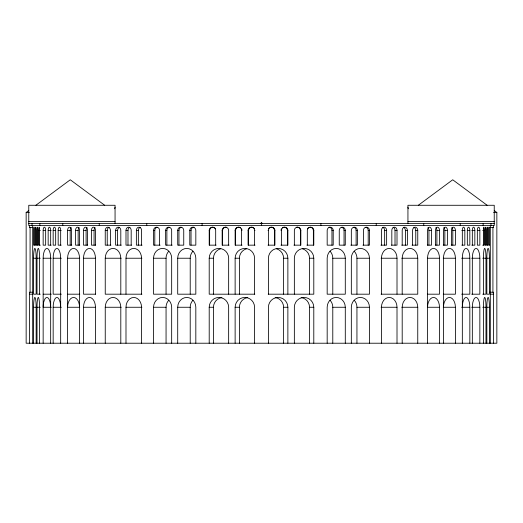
<?xml version="1.0" encoding="UTF-8"?>
<svg xmlns="http://www.w3.org/2000/svg" width="523" height="523" viewBox="0 0 523 523"><rect width="100%" height="100%" fill="white"/><g stroke="black" fill="none" stroke-linecap="round" stroke-linejoin="round"><path stroke-width="0.78" d="M114.714 208.755L115.06 207.239M260.774 223.726L261.5 222.275L262.226 223.726M494.255 210.547L496.85 212.469L496.85 343.219L26.15 343.219L26.15 212.469L28.745 210.547M35.884 205.258L70.278 179.781L104.672 205.258M418.328 205.258L452.722 179.781L487.116 205.258M26.15 212.469L29.386 212.469M493.581 212.469L496.85 212.469M28.765 221.621L115.06 221.621M407.94 221.621L494.235 221.621M28.765 223.583L494.235 223.583M32.688 227.505L29.419 227.505L29.419 225.544M489.633 227.505L493.581 227.505L493.581 225.544M40.336 245.156L38.722 245.156L38.722 230.447L40.336 230.447M43.154 230.447A3.269 1.249 -90 0 1 44.409 227.178A3.269 1.249 -90 0 1 45.658 230.447L45.658 245.156L43.154 245.156L43.154 230.447L45.423 230.447M51.182 245.156L48.162 245.156L48.162 230.447L51.182 230.447M53.163 230.447A3.269 1.249 -90 0 1 54.418 227.178A3.269 1.249 -90 0 1 55.667 230.447L55.667 245.156L53.163 245.156L53.163 230.447L55.431 230.447M61.191 245.156L58.171 245.156L58.171 230.447L61.191 230.447M71.782 245.156L67.598 245.156L67.598 230.447L70.187 230.447A3.269 1.987 -90 0 1 71.18 227.616M79.738 245.156L75.554 245.156L75.554 230.447L78.149 230.447A3.269 1.987 90 0 1 79.143 227.616M87.701 245.156L83.517 245.156L83.517 230.447L86.105 230.447A3.269 1.987 -90 0 1 87.099 227.616M95.657 245.156L91.473 245.156L91.473 230.447L94.068 230.447A3.269 1.987 90 0 1 95.062 227.616M110.941 245.156L105.247 245.156L105.247 230.447L107.235 230.447A3.269 2.595 -90 0 1 109.157 227.289M121.316 245.156L115.622 245.156L115.622 230.447L117.61 230.447A3.269 2.595 -90 0 1 119.532 227.289M131.685 245.156L125.991 245.156L125.991 230.447L127.985 230.447A3.269 2.595 -90 0 1 129.907 227.289M142.06 245.156L136.366 245.156L136.366 230.447L138.353 230.447A3.269 2.595 90 0 1 140.275 227.289M160.084 245.156L153.546 245.156L153.546 230.447L154.795 230.447A3.269 3.02 -90 0 1 157.037 227.289M172.165 245.156L165.628 245.156L165.628 230.447L166.876 230.447A3.269 3.02 -90 0 1 169.119 227.289M177.709 230.447A3.269 3.02 -90 0 1 180.729 227.178A3.269 3.02 -90 0 1 183.743 230.447L183.743 245.156L177.709 245.156L177.709 230.447L178.958 230.447A3.269 3.02 -90 0 1 181.193 227.289M189.784 230.447A3.269 3.02 -90 0 1 192.804 227.178A3.269 3.02 -90 0 1 195.824 230.447L195.824 245.156L189.784 245.156L189.784 230.447L191.039 230.447A3.269 3.02 -90 0 1 194.059 227.178M216.11 245.156L209.207 245.156L209.207 230.447L209.631 230.447A3.269 3.243 -90 0 1 215.679 228.813M229.074 245.156L222.164 245.156L222.164 230.447L222.595 230.447A3.269 3.243 -90 0 1 226.675 227.289M242.038 245.156L235.128 245.156L235.128 230.447L235.559 230.447A3.269 3.243 -90 0 1 240.417 227.616M235.128 230.447A3.269 3.243 -90 0 1 238.37 227.178A3.269 3.243 -90 0 1 241.613 230.447L242.038 230.447M255.002 245.156L248.092 245.156L248.092 230.447L248.523 230.447A3.269 3.243 -90 0 1 253.38 227.616M248.092 230.447A3.269 3.243 -90 0 1 251.334 227.178A3.269 3.243 -90 0 1 254.577 230.447L255.002 230.447M267.998 230.447L268.423 230.447A3.269 3.243 -90 0 1 271.666 227.178A3.269 3.243 -90 0 1 274.908 230.447L274.908 245.156L267.998 245.156M269.62 227.616A3.269 3.243 -90 0 1 274.477 230.447L274.908 230.447M280.962 230.447L281.387 230.447A3.269 3.243 -90 0 1 284.63 227.178A3.269 3.243 -90 0 1 287.872 230.447L287.872 245.156L280.962 245.156M282.583 227.616A3.269 3.243 -90 0 1 287.441 230.447L287.872 230.447M296.325 227.289A3.269 3.243 -90 0 1 300.405 230.447L300.836 230.447L300.836 245.156L293.926 245.156M307.321 228.813A3.269 3.243 -90 0 1 313.369 230.447L313.793 230.447L313.793 245.156L306.89 245.156M328.941 227.178A3.269 3.02 -90 0 1 331.961 230.447L333.216 230.447L333.216 245.156L327.176 245.156L327.176 230.447A3.269 3.02 -90 0 1 330.196 227.178A3.269 3.02 -90 0 1 333.216 230.447M341.807 227.289A3.269 3.02 -90 0 1 344.042 230.447L345.291 230.447L345.291 245.156L339.257 245.156L339.257 230.447A3.269 3.02 -90 0 1 342.271 227.178A3.269 3.02 -90 0 1 345.291 230.447M353.881 227.289A3.269 3.02 -90 0 1 356.124 230.447L357.372 230.447L357.372 245.156L350.835 245.156M365.963 227.289A3.269 3.02 -90 0 1 368.205 230.447L369.454 230.447L369.454 245.156L362.916 245.156M382.725 227.289A3.269 2.595 -90 0 1 384.647 230.447L386.634 230.447L386.634 245.156L380.94 245.156M393.093 227.289A3.269 2.595 -90 0 1 395.015 230.447L397.009 230.447L397.009 245.156L391.315 245.156M403.468 227.289A3.269 2.595 -90 0 1 405.39 230.447L407.378 230.447L407.378 245.156L401.684 245.156M413.843 227.289A3.269 2.595 -90 0 1 415.765 230.447L417.753 230.447L417.753 245.156L412.059 245.156M427.938 227.616A3.269 1.987 -90 0 1 428.932 230.447L431.527 230.447L431.527 245.156L427.343 245.156M435.901 227.616A3.269 1.987 -90 0 1 436.895 230.447L439.483 230.447L439.483 245.156L435.299 245.156M443.857 227.616A3.269 1.987 -90 0 1 444.851 230.447L447.446 230.447L447.446 245.156L443.262 245.156M451.82 227.616A3.269 1.987 -90 0 1 452.813 230.447L455.402 230.447L455.402 245.156L451.218 245.156M461.809 230.447L464.829 230.447L464.829 245.156L461.809 245.156M467.569 230.447L469.837 230.447L469.837 245.156L467.333 245.156L467.333 230.447A3.269 1.249 -90 0 1 468.582 227.178A3.269 1.249 -90 0 1 469.837 230.447M471.818 230.447L474.838 230.447L474.838 245.156L471.818 245.156M477.577 230.447L479.846 230.447L479.846 245.156L477.342 245.156L477.342 230.447A3.269 1.249 -90 0 1 478.591 227.178A3.269 1.249 -90 0 1 479.846 230.447M482.664 230.447L484.278 230.447L484.278 245.156L482.664 245.156M33.596 258.231A9.806 1.281 -90 0 1 34.878 248.425A9.806 1.281 -90 0 1 36.159 258.231L36.159 294.188L33.596 294.188L33.596 258.231L36.028 258.231M40.251 294.188L37.015 294.188L37.015 258.231L40.251 258.231M43.154 343.219L43.154 258.231L51.319 258.231M61.328 294.188L53.163 294.188L53.163 258.231L61.328 258.231M67.598 343.219L67.598 258.231L79.751 258.231M95.67 294.188L83.517 294.188L83.517 258.231L95.67 258.231M141.91 294.188L105.247 294.188L105.247 258.231L121.166 258.231M125.991 294.188L125.991 258.231L141.91 258.231M153.546 258.231A9.806 9.061 -90 0 1 162.607 248.425A9.806 9.061 -90 0 1 171.668 258.231L171.668 294.188L153.546 294.188L153.546 258.231L166.059 258.231A9.806 9.061 90 0 1 168.707 251.295M177.709 258.231A9.806 9.061 -90 0 1 186.763 248.425A9.806 9.061 -90 0 1 195.824 258.231L195.824 294.188L177.709 294.188L177.709 258.231L190.215 258.231A9.806 9.061 -90 0 1 192.869 251.295M254.793 294.188L209.207 294.188L209.207 258.231L213.469 258.231A9.806 9.721 -90 0 1 220.68 248.758M235.128 294.188L235.128 258.231L239.397 258.231A9.806 9.721 -90 0 1 246.601 248.758M276.399 248.758A9.806 9.721 -90 0 1 283.603 258.231L287.872 258.231L287.872 294.188M302.32 248.758A9.806 9.721 -90 0 1 309.531 258.231L313.793 258.231L313.793 294.188L268.207 294.188M330.131 251.295A9.806 9.061 -90 0 1 332.785 258.231L345.291 258.231L345.291 294.188L327.176 294.188L327.176 258.231A9.806 9.061 90 0 1 336.237 248.425A9.806 9.061 90 0 1 345.291 258.231M354.293 251.295A9.806 9.061 -90 0 1 356.941 258.231L369.454 258.231L369.454 294.188L351.332 294.188L351.332 258.231A9.806 9.061 -90 0 1 360.393 248.425A9.806 9.061 -90 0 1 369.454 258.231M381.09 258.231L397.009 258.231L397.009 294.188M401.834 258.231L417.753 258.231L417.753 294.188L381.09 294.188M427.33 258.231L439.483 258.231L439.483 294.188L427.33 294.188M443.249 258.231L455.402 258.231L455.402 294.188L443.249 294.188M461.672 258.231L469.837 258.231L469.837 294.188L461.672 294.188M471.681 258.231L479.846 258.231L479.846 294.188L471.681 294.188M482.749 258.231L485.985 258.231L485.985 294.188L482.749 294.188M486.972 258.231L489.404 258.231L489.404 294.188L486.841 294.188L486.841 258.231A9.806 1.281 -90 0 1 488.122 248.425A9.806 1.281 -90 0 1 489.404 258.231M32.688 292.226L29.419 292.226L29.419 343.219M489.633 292.226L493.581 292.226L493.581 343.219M29.419 294.188L32.688 294.188M43.154 294.188L51.319 294.188M67.598 294.188L79.751 294.188M490.313 294.188L493.581 294.188M33.596 343.219L33.596 307.263L36.028 307.263M37.015 343.219L37.015 307.263L40.251 307.263M51.319 307.263L43.154 307.263A9.806 3.753 90 0 1 46.907 297.456A9.806 3.753 90 0 1 50.666 307.263M53.163 343.219L53.163 307.263L61.328 307.263M79.751 307.263L67.598 307.263A9.806 5.969 90 0 1 73.566 297.456A9.806 5.969 90 0 1 79.535 307.263M83.517 343.219L83.517 307.263L95.67 307.263M105.247 343.219L105.247 307.263L121.166 307.263M125.991 343.219L125.991 307.263L141.91 307.263M153.546 343.219L153.546 307.263L166.059 307.263A9.806 9.061 90 0 1 168.707 300.326M177.709 343.219L177.709 307.263L190.215 307.263A9.806 9.061 90 0 1 192.869 300.326M209.207 343.219L209.207 307.263L213.469 307.263A9.806 9.721 -90 0 1 221.922 297.541M235.128 343.219L235.128 307.263L239.397 307.263A9.806 9.721 -90 0 1 247.85 297.541M275.15 297.541A9.806 9.721 -90 0 1 283.603 307.263L287.872 307.263L287.872 343.219M301.078 297.541A9.806 9.721 -90 0 1 309.531 307.263L313.793 307.263L313.793 343.219M330.131 300.326A9.806 9.061 90 0 1 332.785 307.263L345.291 307.263L345.291 343.219M354.293 300.326A9.806 9.061 -90 0 1 356.941 307.263L369.454 307.263L369.454 343.219M381.09 307.263L397.009 307.263L397.009 343.219M401.834 307.263L417.753 307.263L417.753 343.219M427.33 307.263L439.483 307.263L439.483 343.219M443.249 307.263L455.402 307.263L455.402 343.219M461.672 307.263L469.837 307.263L469.837 343.219M471.681 307.263L479.846 307.263L479.846 343.219M482.749 307.263L485.985 307.263L485.985 343.219M486.972 307.263L489.404 307.263L489.404 343.219M407.94 207.239L408.286 208.755M492.928 227.505L492.928 292.226M490.966 223.583L490.966 225.544M490.313 225.544L490.313 343.219M486.841 343.219L486.841 307.263A9.806 1.281 -90 0 1 488.122 297.456A9.806 1.281 -90 0 1 489.404 307.263M483.429 245.156L483.429 230.447A3.269 0.425 -90 0 1 483.853 227.178A3.269 0.425 -90 0 1 484.278 230.447M483.429 294.188L483.429 258.231A9.806 1.281 -90 0 1 484.71 248.425A9.806 1.281 -90 0 1 485.985 258.231M483.429 343.219L483.429 307.263A9.806 1.281 -90 0 1 484.71 297.456A9.806 1.281 -90 0 1 485.985 307.263M483.147 223.583L483.147 225.544M472.334 245.156L472.334 230.447A3.269 1.249 90 0 1 473.59 227.178A3.269 1.249 90 0 1 474.838 230.447M472.334 294.188L472.334 258.231A9.806 3.753 -90 0 1 476.093 248.425A9.806 3.753 -90 0 1 479.846 258.231M472.334 343.219L472.334 307.263A9.806 3.753 90 0 1 476.093 297.456A9.806 3.753 90 0 1 479.846 307.263M462.332 245.156L462.332 230.447A3.269 1.249 90 0 1 463.581 227.178A3.269 1.249 90 0 1 464.829 230.447M462.332 343.219L462.332 258.231A9.806 3.753 90 0 1 466.085 248.425A9.806 3.753 90 0 1 469.837 258.231M460.22 223.583L460.22 225.544M452.813 230.447L452.813 245.156M451.427 245.156L451.427 230.447A3.269 1.987 -90 0 1 453.415 227.178A3.269 1.987 -90 0 1 455.402 230.447M444.851 230.447L444.851 245.156M443.465 245.156L443.465 230.447A3.269 1.987 -90 0 1 445.459 227.178A3.269 1.987 -90 0 1 447.446 230.447M443.465 343.219L443.465 258.231A9.806 5.969 -90 0 1 449.434 248.425A9.806 5.969 -90 0 1 455.402 258.231M436.895 230.447L436.895 245.156M435.509 245.156L435.509 230.447A3.269 1.987 -90 0 1 437.496 227.178A3.269 1.987 -90 0 1 439.483 230.447M428.932 230.447L428.932 245.156M427.546 245.156L427.546 230.447A3.269 1.987 -90 0 1 429.54 227.178A3.269 1.987 -90 0 1 431.527 230.447M427.546 343.219L427.546 258.231A9.806 5.969 -90 0 1 433.515 248.425A9.806 5.969 -90 0 1 439.483 258.231M423.754 223.583L423.754 225.544M415.765 230.447L415.765 245.156M412.569 245.156L412.569 230.447A3.269 2.595 -90 0 1 415.157 227.178A3.269 2.595 -90 0 1 417.753 230.447M407.94 223.583L407.94 205.278L494.235 205.278L494.235 225.544L28.765 225.544L28.765 205.278L115.06 205.278L115.06 223.583M405.39 230.447L405.39 245.156M402.194 245.156L402.194 230.447A3.269 2.595 -90 0 1 404.789 227.178A3.269 2.595 -90 0 1 407.378 230.447M402.194 294.188L402.194 258.231A9.806 7.78 -90 0 1 409.973 248.425A9.806 7.78 -90 0 1 417.753 258.231M402.194 343.219L402.194 307.263A9.806 7.78 -90 0 1 409.973 297.456A9.806 7.78 -90 0 1 417.753 307.263M395.015 230.447L395.015 245.156M391.819 245.156L391.819 230.447A3.269 2.595 -90 0 1 394.414 227.178A3.269 2.595 -90 0 1 397.009 230.447M384.647 230.447L384.647 245.156M381.45 245.156L381.45 230.447A3.269 2.595 -90 0 1 384.039 227.178A3.269 2.595 -90 0 1 386.634 230.447M381.45 294.188L381.45 258.231A9.806 7.78 -90 0 1 389.23 248.425A9.806 7.78 -90 0 1 397.009 258.231M381.45 343.219L381.45 307.263A9.806 7.78 -90 0 1 389.23 297.456A9.806 7.78 -90 0 1 397.009 307.263M376.233 223.583L376.233 225.544M368.205 230.447L368.205 245.156M363.413 245.156L363.413 230.447A3.269 3.02 -90 0 1 366.433 227.178A3.269 3.02 -90 0 1 369.454 230.447M356.941 258.231L356.941 294.188M356.941 307.263L356.941 343.219M356.124 230.447L356.124 245.156M351.332 245.156L351.332 230.447A3.269 3.02 -90 0 1 354.352 227.178A3.269 3.02 -90 0 1 357.372 230.447M351.332 343.219L351.332 307.263A9.806 9.061 -90 0 1 360.393 297.456A9.806 9.061 -90 0 1 369.454 307.263M344.042 230.447L344.042 245.156M332.785 258.231L332.785 294.188M332.785 307.263L332.785 343.219M331.961 230.447L331.961 245.156M327.176 343.219L327.176 307.263A9.806 9.061 90 0 1 336.237 297.456A9.806 9.061 90 0 1 345.291 307.263M320.893 223.583L320.893 225.544M313.369 230.447L313.369 245.156M309.531 258.231L309.531 294.188M309.531 307.263L309.531 343.219M307.315 245.156L307.315 230.447A3.269 3.243 -90 0 1 310.557 227.178A3.269 3.243 -90 0 1 313.793 230.447M300.405 230.447L300.405 245.156M294.351 245.156L294.351 230.447A3.269 3.243 -90 0 1 297.594 227.178A3.269 3.243 -90 0 1 300.836 230.447M294.351 294.188L294.351 258.231A9.806 9.721 -90 0 1 304.072 248.425A9.806 9.721 -90 0 1 313.793 258.231M294.351 343.219L294.351 307.263A9.806 9.721 -90 0 1 304.072 297.456A9.806 9.721 -90 0 1 313.793 307.263M287.441 230.447L287.441 245.156M283.603 258.231L283.603 294.188M283.603 307.263L283.603 343.219M281.387 230.447L281.387 245.156M274.477 230.447L274.477 245.156M268.423 230.447L268.423 245.156M268.423 294.188L268.423 258.231A9.806 9.721 -90 0 1 278.144 248.425A9.806 9.721 -90 0 1 287.872 258.231M268.423 343.219L268.423 307.263A9.806 9.721 -90 0 1 278.144 297.456A9.806 9.721 -90 0 1 287.872 307.263M261.5 223.583L261.5 225.544M254.577 230.447L254.577 245.156M254.577 294.188L254.577 258.231A9.806 9.721 -90 0 0 244.856 248.425A9.806 9.721 -90 0 0 235.128 258.231M254.577 343.219L254.577 307.263A9.806 9.721 -90 0 0 244.856 297.456A9.806 9.721 -90 0 0 235.128 307.263M248.523 230.447L248.523 245.156M241.613 230.447L241.613 245.156M239.397 258.231L239.397 294.188M239.397 307.263L239.397 343.219M235.559 230.447L235.559 245.156M228.649 245.156L228.649 230.447A3.269 3.243 -90 0 0 225.406 227.178A3.269 3.243 -90 0 0 222.164 230.447M228.649 294.188L228.649 258.231A9.806 9.721 -90 0 0 218.928 248.425A9.806 9.721 -90 0 0 209.207 258.231M228.649 343.219L228.649 307.263A9.806 9.721 -90 0 0 218.928 297.456A9.806 9.721 -90 0 0 209.207 307.263M222.595 230.447L222.595 245.156M215.685 245.156L215.685 230.447A3.269 3.243 -90 0 0 212.443 227.178A3.269 3.243 -90 0 0 209.207 230.447M213.469 258.231L213.469 294.188M213.469 307.263L213.469 343.219M209.631 230.447L209.631 245.156M202.107 223.583L202.107 225.544M195.824 343.219L195.824 307.263A9.806 9.061 -90 0 0 186.763 297.456A9.806 9.061 -90 0 0 177.709 307.263M191.039 230.447L191.039 245.156M190.215 258.231L190.215 294.188M190.215 307.263L190.215 343.219M178.958 230.447L178.958 245.156M171.668 245.156L171.668 230.447A3.269 3.02 90 0 0 168.648 227.178A3.269 3.02 90 0 0 165.628 230.447M171.668 343.219L171.668 307.263A9.806 9.061 90 0 0 162.607 297.456A9.806 9.061 90 0 0 153.546 307.263M166.876 230.447L166.876 245.156M166.059 258.231L166.059 294.188M166.059 307.263L166.059 343.219M159.587 245.156L159.587 230.447A3.269 3.02 -90 0 0 156.567 227.178A3.269 3.02 -90 0 0 153.546 230.447M154.795 230.447L154.795 245.156M146.767 223.583L146.767 225.544M141.55 245.156L141.55 230.447A3.269 2.595 90 0 0 138.961 227.178A3.269 2.595 90 0 0 136.366 230.447M141.55 294.188L141.55 258.231A9.806 7.78 -90 0 0 133.77 248.425A9.806 7.78 -90 0 0 125.991 258.231M141.55 343.219L141.55 307.263A9.806 7.78 -90 0 0 133.77 297.456A9.806 7.78 -90 0 0 125.991 307.263M138.353 230.447L138.353 245.156M131.181 245.156L131.181 230.447A3.269 2.595 -90 0 0 128.586 227.178A3.269 2.595 -90 0 0 125.991 230.447M127.985 230.447L127.985 245.156M120.806 245.156L120.806 230.447A3.269 2.595 -90 0 0 118.211 227.178A3.269 2.595 -90 0 0 115.622 230.447M120.806 294.188L120.806 258.231A9.806 7.78 -90 0 0 113.027 248.425A9.806 7.78 -90 0 0 105.247 258.231M120.806 343.219L120.806 307.263A9.806 7.78 90 0 0 113.027 297.456A9.806 7.78 90 0 0 105.247 307.263M117.61 230.447L117.61 245.156M110.431 245.156L110.431 230.447A3.269 2.595 -90 0 0 107.843 227.178A3.269 2.595 -90 0 0 105.247 230.447M107.235 230.447L107.235 245.156M99.246 223.583L99.246 225.544M95.454 245.156L95.454 230.447A3.269 1.987 -90 0 0 93.46 227.178A3.269 1.987 -90 0 0 91.473 230.447M95.454 294.188L95.454 258.231A9.806 5.969 -90 0 0 89.485 248.425A9.806 5.969 -90 0 0 83.517 258.231M95.454 343.219L95.454 307.263A9.806 5.969 -90 0 0 89.485 297.456A9.806 5.969 -90 0 0 83.517 307.263M94.068 230.447L94.068 245.156M87.491 245.156L87.491 230.447A3.269 1.987 -90 0 0 85.504 227.178A3.269 1.987 -90 0 0 83.517 230.447M86.105 230.447L86.105 245.156M79.535 245.156L79.535 230.447A3.269 1.987 90 0 0 77.541 227.178A3.269 1.987 90 0 0 75.554 230.447M79.535 343.219L79.535 258.231A9.806 5.969 90 0 0 73.566 248.425A9.806 5.969 90 0 0 67.598 258.231M78.149 230.447L78.149 245.156M71.573 245.156L71.573 230.447A3.269 1.987 90 0 0 69.585 227.178A3.269 1.987 90 0 0 67.598 230.447M70.187 230.447L70.187 245.156M62.78 223.583L62.78 225.544M60.668 245.156L60.668 230.447A3.269 1.249 -90 0 0 59.419 227.178A3.269 1.249 -90 0 0 58.171 230.447M60.668 343.219L60.668 258.231A9.806 3.753 -90 0 0 56.915 248.425A9.806 3.753 -90 0 0 53.163 258.231M50.666 245.156L50.666 230.447A3.269 1.249 -90 0 0 49.41 227.178A3.269 1.249 -90 0 0 48.162 230.447M50.666 343.219L50.666 258.231A9.806 3.753 90 0 0 46.907 248.425A9.806 3.753 90 0 0 43.154 258.231M39.853 223.583L39.853 225.544M39.571 245.156L39.571 230.447A3.269 0.425 -90 0 0 39.147 227.178A3.269 0.425 -90 0 0 38.722 230.447M39.571 294.188L39.571 258.231A9.806 1.281 90 0 0 38.29 248.425A9.806 1.281 90 0 0 37.015 258.231M39.571 343.219L39.571 307.263A9.806 1.281 -90 0 0 38.29 297.456A9.806 1.281 -90 0 0 37.015 307.263M36.159 343.219L36.159 307.263A9.806 1.281 -90 0 0 34.878 297.456A9.806 1.281 -90 0 0 33.596 307.263M32.688 225.544L32.688 343.219M32.034 223.583L32.034 225.544M30.073 227.505L30.073 292.226M462.332 307.263A9.806 3.753 -90 0 1 466.085 297.456A9.806 3.753 -90 0 1 469.837 307.263M443.465 307.263A9.806 5.969 -90 0 1 449.434 297.456A9.806 5.969 -90 0 1 455.402 307.263M427.546 307.263A9.806 5.969 -90 0 1 433.515 297.456A9.806 5.969 -90 0 1 439.483 307.263M53.163 307.263A9.806 3.753 -90 0 1 56.915 297.456A9.806 3.753 -90 0 1 60.668 307.263M281.073 229.604A3.269 3.243 -90 0 1 281.394 228.813M268.43 228.813A3.269 3.243 -90 0 1 268.946 228.133M241.606 228.813A3.269 3.243 -90 0 1 241.927 229.604M254.054 228.133A3.269 3.243 -90 0 1 254.57 228.813M34.453 245.156L33.596 245.156L33.596 230.447A3.269 0.425 90 0 1 34.028 227.178A3.269 0.425 90 0 1 34.453 230.447L34.453 245.156M36.159 245.156L35.309 245.156L35.309 230.447A3.269 0.425 -90 0 1 35.734 227.178A3.269 0.425 -90 0 1 36.159 230.447L36.159 245.156M37.865 245.156L37.015 245.156L37.015 230.447A3.269 0.425 -90 0 1 37.44 227.178A3.269 0.425 -90 0 1 37.865 230.447L37.865 245.156M485.985 245.156L485.135 245.156L485.135 230.447A3.269 0.425 -90 0 1 485.56 227.178A3.269 0.425 -90 0 1 485.985 230.447L485.985 245.156M487.691 245.156L486.841 245.156L486.841 230.447A3.269 0.425 -90 0 1 487.266 227.178A3.269 0.425 -90 0 1 487.691 230.447L487.691 245.156M489.404 245.156L488.547 245.156L488.547 230.447A3.269 0.425 -90 0 1 488.972 227.178A3.269 0.425 -90 0 1 489.404 230.447L489.404 245.156"/></g></svg>
